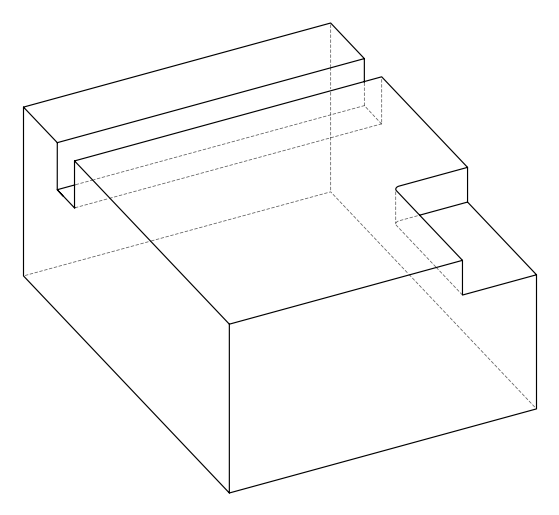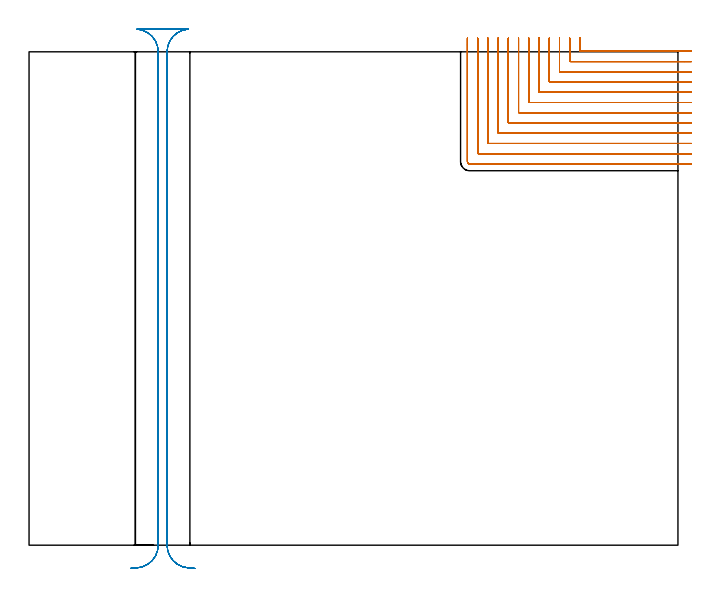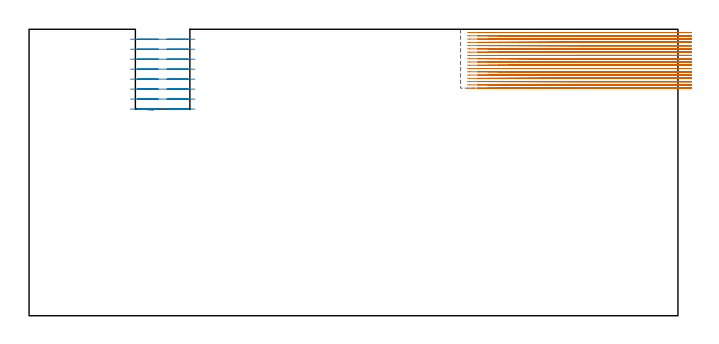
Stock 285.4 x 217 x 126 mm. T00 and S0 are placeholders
(PLAN: 2 operations, 1 tool changes, 58.9 min)
(1 MILL_CORNER_NOTCH_RECTANGULAR | CORNER_NOTCH_RECTANGULAR | NXT0201_008 | Follow Part, ap 1.5, ae 75% | 50.39 min | 129416 mm3)
(2 MILL_RECTANGULAR_SLOT | SLOT_RECTANGULAR | UGT0201_094 | Follow Part, ap 5, ae 75% | 8.48 min | 182118 mm3)
(TOOL NXT0201_008 | ENDMILL 6mm [2P460-0600-NA 1630] | D6 FL26 Z6)
(TOOL UGT0201_094 | End mill 20 mm | D20 FL38 Z4)
(OP 1 MILL_CORNER_NOTCH_RECTANGULAR)
G17 G21 G94 G90
T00 M6
G54
G17 G0 G90 X242.3 Y223. S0 M3
G43 Z136. H1
Z124.561
G94 G1 Y220. F250.
Y217.496 F500.
G3 X242.596 Y217.2 R0.3
G1 X288.393
X291.393 F250.
G0 Z136.
X237.8 Y223.
Z124.561
G1 Y220.
Y212.996 F500.
G3 X238.096 Y212.7 R0.3
G1 X288.4
X291.4 F250.
G0 Z136.
X233.3 Y223.
Z124.561
G1 Y220.
Y208.497 F500.
G3 X233.597 Y208.2 R0.3
G1 X288.4
X291.4 F250.
G0 Z136.
X228.8 Y223.
Z124.561
G1 Y220.
Y203.997 F500.
G3 X229.097 Y203.7 R0.3
G1 X288.4
X291.4 F250.
G0 Z136.
X224.3 Y223.
Z124.561
G1 Y220.
Y199.497 F500.
G3 X224.597 Y199.2 R0.3
G1 X288.4
X291.4 F250.
G0 Z136.
X219.8 Y223.
Z124.561
G1 Y220.
Y194.997 F500.
G3 X220.097 Y194.7 R0.3
G1 X288.4
X291.4 F250.
G0 Z136.
X215.3 Y223.
Z124.561
G1 Y220.
Y190.497 F500.
G3 X215.597 Y190.2 R0.3
G1 X288.4
X291.4 F250.
G0 Z136.
X210.8 Y223.
Z124.561
G1 Y220.
Y185.997 F500.
G3 X211.097 Y185.7 R0.3
G1 X288.4
X291.4 F250.
G0 Z136.
X206.3 Y223.
Z124.561
G1 Y220.
Y181.498 F500.
G3 X206.598 Y181.2 R0.3
G1 X288.4
X291.4 F250.
G0 Z136.
X201.8 Y223.
Z124.561
G1 Y220.
Y176.998 F500.
G3 X202.098 Y176.7 R0.3
G1 X288.4
X291.4 F250.
G0 Z136.
X197.3 Y223.
Z124.561
G1 Y220.
Y172.498 F500.
G3 X197.598 Y172.2 R0.3
G1 X288.4
X291.4 F250.
G0 Z136.
X192.8 Y223.
Z124.561
G1 Y220.
Y168.7 F500.
G3 X193.8 Y167.7 R1.
G1 X288.4
X291.4 F250.
G0 Z136.
X242.3 Y223.
Z123.122
G1 Y220.
Y217.496 F500.
G3 X242.596 Y217.2 R0.3
G1 X288.393
X291.393 F250.
G0 Z136.
X237.8 Y223.
Z123.122
G1 Y220.
Y212.996 F500.
G3 X238.096 Y212.7 R0.3
G1 X288.4
X291.4 F250.
G0 Z136.
X233.3 Y223.
Z123.122
G1 Y220.
Y208.497 F500.
G3 X233.597 Y208.2 R0.3
G1 X288.4
X291.4 F250.
G0 Z136.
X228.8 Y223.
Z123.122
G1 Y220.
Y203.997 F500.
G3 X229.097 Y203.7 R0.3
G1 X288.4
X291.4 F250.
G0 Z136.
X224.3 Y223.
Z123.122
G1 Y220.
Y199.497 F500.
G3 X224.597 Y199.2 R0.3
G1 X288.4
X291.4 F250.
G0 Z136.
X219.8 Y223.
Z123.122
G1 Y220.
Y194.997 F500.
G3 X220.097 Y194.7 R0.3
G1 X288.4
X291.4 F250.
G0 Z136.
X215.3 Y223.
Z123.122
G1 Y220.
Y190.497 F500.
G3 X215.597 Y190.2 R0.3
G1 X288.4
X291.4 F250.
G0 Z136.
X210.8 Y223.
Z123.122
G1 Y220.
Y185.997 F500.
G3 X211.097 Y185.7 R0.3
G1 X288.4
X291.4 F250.
G0 Z136.
X206.3 Y223.
Z123.122
G1 Y220.
Y181.498 F500.
G3 X206.598 Y181.2 R0.3
G1 X288.4
X291.4 F250.
G0 Z136.
X201.8 Y223.
Z123.122
G1 Y220.
Y176.998 F500.
G3 X202.098 Y176.7 R0.3
G1 X288.4
X291.4 F250.
G0 Z136.
X197.3 Y223.
Z123.122
G1 Y220.
Y172.498 F500.
G3 X197.598 Y172.2 R0.3
G1 X288.4
X291.4 F250.
G0 Z136.
X192.8 Y223.
Z123.122
G1 Y220.
Y168.7 F500.
G3 X193.8 Y167.7 R1.
G1 X288.4
X291.4 F250.
G0 Z136.
X242.3 Y223.
Z121.683
G1 Y220.
Y217.496 F500.
G3 X242.596 Y217.2 R0.3
G1 X288.393
X291.393 F250.
G0 Z136.
X237.8 Y223.
Z121.683
G1 Y220.
Y212.996 F500.
G3 X238.096 Y212.7 R0.3
G1 X288.4
X291.4 F250.
G0 Z136.
X233.3 Y223.
Z121.683
G1 Y220.
Y208.497 F500.
G3 X233.597 Y208.2 R0.3
G1 X288.4
X291.4 F250.
G0 Z136.
X228.8 Y223.
Z121.683
G1 Y220.
Y203.997 F500.
G3 X229.097 Y203.7 R0.3
G1 X288.4
X291.4 F250.
G0 Z136.
X224.3 Y223.
Z121.683
G1 Y220.
Y199.497 F500.
G3 X224.597 Y199.2 R0.3
G1 X288.4
X291.4 F250.
G0 Z136.
X219.8 Y223.
Z121.683
G1 Y220.
Y194.997 F500.
G3 X220.097 Y194.7 R0.3
G1 X288.4
X291.4 F250.
G0 Z136.
X215.3 Y223.
Z121.683
G1 Y220.
Y190.497 F500.
G3 X215.597 Y190.2 R0.3
G1 X288.4
X291.4 F250.
G0 Z136.
X210.8 Y223.
Z121.683
G1 Y220.
Y185.997 F500.
G3 X211.097 Y185.7 R0.3
G1 X288.4
X291.4 F250.
G0 Z136.
X206.3 Y223.
Z121.683
G1 Y220.
Y181.498 F500.
G3 X206.598 Y181.2 R0.3
G1 X288.4
X291.4 F250.
G0 Z136.
X201.8 Y223.
Z121.683
G1 Y220.
Y176.998 F500.
G3 X202.098 Y176.7 R0.3
G1 X288.4
X291.4 F250.
G0 Z136.
X197.3 Y223.
Z121.683
G1 Y220.
Y172.498 F500.
G3 X197.598 Y172.2 R0.3
G1 X288.4
X291.4 F250.
G0 Z136.
X192.8 Y223.
Z121.683
G1 Y220.
Y168.7 F500.
G3 X193.8 Y167.7 R1.
G1 X288.4
X291.4 F250.
G0 Z136.
X242.3 Y223.
Z120.244
G1 Y220.
Y217.496 F500.
G3 X242.596 Y217.2 R0.3
G1 X288.393
X291.393 F250.
G0 Z136.
X237.8 Y223.
Z120.244
G1 Y220.
Y212.996 F500.
G3 X238.096 Y212.7 R0.3
G1 X288.4
X291.4 F250.
G0 Z136.
X233.3 Y223.
Z120.244
G1 Y220.
Y208.497 F500.
G3 X233.597 Y208.2 R0.3
G1 X288.4
X291.4 F250.
G0 Z136.
X228.8 Y223.
Z120.244
G1 Y220.
Y203.997 F500.
G3 X229.097 Y203.7 R0.3
G1 X288.4
X291.4 F250.
G0 Z136.
X224.3 Y223.
Z120.244
G1 Y220.
Y199.497 F500.
G3 X224.597 Y199.2 R0.3
G1 X288.4
X291.4 F250.
G0 Z136.
X219.8 Y223.
Z120.244
G1 Y220.
Y194.997 F500.
G3 X220.097 Y194.7 R0.3
G1 X288.4
X291.4 F250.
G0 Z136.
X215.3 Y223.
Z120.244
G1 Y220.
Y190.497 F500.
G3 X215.597 Y190.2 R0.3
G1 X288.4
X291.4 F250.
G0 Z136.
X210.8 Y223.
Z120.244
G1 Y220.
Y185.997 F500.
G3 X211.097 Y185.7 R0.3
G1 X288.4
X291.4 F250.
G0 Z136.
X206.3 Y223.
Z120.244
G1 Y220.
Y181.498 F500.
G3 X206.598 Y181.2 R0.3
G1 X288.4
X291.4 F250.
G0 Z136.
X201.8 Y223.
Z120.244
G1 Y220.
Y176.998 F500.
G3 X202.098 Y176.7 R0.3
G1 X288.4
X291.4 F250.
G0 Z136.
X197.3 Y223.
Z120.244
G1 Y220.
Y172.498 F500.
G3 X197.598 Y172.2 R0.3
G1 X288.4
X291.4 F250.
G0 Z136.
X192.8 Y223.
Z120.244
G1 Y220.
Y168.7 F500.
G3 X193.8 Y167.7 R1.
G1 X288.4
X291.4 F250.
G0 Z136.
X242.3 Y223.
Z118.805
G1 Y220.
Y217.496 F500.
G3 X242.596 Y217.2 R0.3
G1 X288.393
X291.393 F250.
G0 Z136.
X237.8 Y223.
Z118.805
G1 Y220.
Y212.996 F500.
G3 X238.096 Y212.7 R0.3
G1 X288.4
X291.4 F250.
G0 Z136.
X233.3 Y223.
Z118.805
G1 Y220.
Y208.497 F500.
G3 X233.597 Y208.2 R0.3
G1 X288.4
X291.4 F250.
G0 Z136.
X228.8 Y223.
Z118.805
G1 Y220.
Y203.997 F500.
G3 X229.097 Y203.7 R0.3
G1 X288.4
X291.4 F250.
G0 Z136.
X224.3 Y223.
Z118.805
G1 Y220.
Y199.497 F500.
G3 X224.597 Y199.2 R0.3
G1 X288.4
X291.4 F250.
G0 Z136.
X219.8 Y223.
Z118.805
G1 Y220.
Y194.997 F500.
G3 X220.097 Y194.7 R0.3
G1 X288.4
X291.4 F250.
G0 Z136.
X215.3 Y223.
Z118.805
G1 Y220.
Y190.497 F500.
G3 X215.597 Y190.2 R0.3
G1 X288.4
X291.4 F250.
G0 Z136.
X210.8 Y223.
Z118.805
G1 Y220.
Y185.997 F500.
G3 X211.097 Y185.7 R0.3
G1 X288.4
X291.4 F250.
G0 Z136.
X206.3 Y223.
Z118.805
G1 Y220.
Y181.498 F500.
G3 X206.598 Y181.2 R0.3
G1 X288.4
X291.4 F250.
G0 Z136.
X201.8 Y223.
Z118.805
G1 Y220.
Y176.998 F500.
G3 X202.098 Y176.7 R0.3
G1 X288.4
X291.4 F250.
G0 Z136.
X197.3 Y223.
Z118.805
G1 Y220.
Y172.498 F500.
G3 X197.598 Y172.2 R0.3
G1 X288.4
X291.4 F250.
G0 Z136.
X192.8 Y223.
Z118.805
G1 Y220.
Y168.7 F500.
G3 X193.8 Y167.7 R1.
G1 X288.4
X291.4 F250.
G0 Z136.
X242.3 Y223.
Z117.367
G1 Y220.
Y217.496 F500.
G3 X242.596 Y217.2 R0.3
G1 X288.393
X291.393 F250.
G0 Z136.
X237.8 Y223.
Z117.367
G1 Y220.
Y212.996 F500.
G3 X238.096 Y212.7 R0.3
G1 X288.4
X291.4 F250.
G0 Z136.
X233.3 Y223.
Z117.367
G1 Y220.
Y208.497 F500.
G3 X233.597 Y208.2 R0.3
G1 X288.4
X291.4 F250.
G0 Z136.
X228.8 Y223.
Z117.367
G1 Y220.
Y203.997 F500.
G3 X229.097 Y203.7 R0.3
G1 X288.4
X291.4 F250.
G0 Z136.
X224.3 Y223.
Z117.367
G1 Y220.
Y199.497 F500.
G3 X224.597 Y199.2 R0.3
G1 X288.4
X291.4 F250.
G0 Z136.
X219.8 Y223.
Z117.367
G1 Y220.
Y194.997 F500.
G3 X220.097 Y194.7 R0.3
G1 X288.4
X291.4 F250.
G0 Z136.
X215.3 Y223.
Z117.367
G1 Y220.
Y190.497 F500.
G3 X215.597 Y190.2 R0.3
G1 X288.4
X291.4 F250.
G0 Z136.
X210.8 Y223.
Z117.367
G1 Y220.
Y185.997 F500.
G3 X211.097 Y185.7 R0.3
G1 X288.4
X291.4 F250.
G0 Z136.
X206.3 Y223.
Z117.367
G1 Y220.
Y181.498 F500.
G3 X206.598 Y181.2 R0.3
G1 X288.4
X291.4 F250.
G0 Z136.
X201.8 Y223.
Z117.367
G1 Y220.
Y176.998 F500.
G3 X202.098 Y176.7 R0.3
G1 X288.4
X291.4 F250.
G0 Z136.
X197.3 Y223.
Z117.367
G1 Y220.
Y172.498 F500.
G3 X197.598 Y172.2 R0.3
G1 X288.4
X291.4 F250.
G0 Z136.
X192.8 Y223.
Z117.367
G1 Y220.
Y168.7 F500.
G3 X193.8 Y167.7 R1.
G1 X288.4
X291.4 F250.
G0 Z136.
X242.3 Y223.
Z115.928
G1 Y220.
Y217.496 F500.
G3 X242.596 Y217.2 R0.3
G1 X288.393
X291.393 F250.
G0 Z136.
X237.8 Y223.
Z115.928
G1 Y220.
Y212.996 F500.
G3 X238.096 Y212.7 R0.3
G1 X288.4
X291.4 F250.
G0 Z136.
X233.3 Y223.
Z115.928
G1 Y220.
Y208.497 F500.
G3 X233.597 Y208.2 R0.3
G1 X288.4
X291.4 F250.
G0 Z136.
X228.8 Y223.
Z115.928
G1 Y220.
Y203.997 F500.
G3 X229.097 Y203.7 R0.3
G1 X288.4
X291.4 F250.
G0 Z136.
X224.3 Y223.
Z115.928
G1 Y220.
Y199.497 F500.
G3 X224.597 Y199.2 R0.3
G1 X288.4
X291.4 F250.
G0 Z136.
X219.8 Y223.
Z115.928
G1 Y220.
Y194.997 F500.
G3 X220.097 Y194.7 R0.3
G1 X288.4
X291.4 F250.
G0 Z136.
X215.3 Y223.
Z115.928
G1 Y220.
Y190.497 F500.
G3 X215.597 Y190.2 R0.3
G1 X288.4
X291.4 F250.
G0 Z136.
X210.8 Y223.
Z115.928
G1 Y220.
Y185.997 F500.
G3 X211.097 Y185.7 R0.3
G1 X288.4
X291.4 F250.
G0 Z136.
X206.3 Y223.
Z115.928
G1 Y220.
Y181.498 F500.
G3 X206.598 Y181.2 R0.3
G1 X288.4
X291.4 F250.
G0 Z136.
X201.8 Y223.
Z115.928
G1 Y220.
Y176.998 F500.
G3 X202.098 Y176.7 R0.3
G1 X288.4
X291.4 F250.
G0 Z136.
X197.3 Y223.
Z115.928
G1 Y220.
Y172.498 F500.
G3 X197.598 Y172.2 R0.3
G1 X288.4
X291.4 F250.
G0 Z136.
X192.8 Y223.
Z115.928
G1 Y220.
Y168.7 F500.
G3 X193.8 Y167.7 R1.
G1 X288.4
X291.4 F250.
G0 Z136.
X242.3 Y223.
Z114.489
G1 Y220.
Y217.496 F500.
G3 X242.596 Y217.2 R0.3
G1 X288.393
X291.393 F250.
G0 Z136.
X237.8 Y223.
Z114.489
G1 Y220.
Y212.996 F500.
G3 X238.096 Y212.7 R0.3
G1 X288.4
X291.4 F250.
G0 Z136.
X233.3 Y223.
Z114.489
G1 Y220.
Y208.497 F500.
G3 X233.597 Y208.2 R0.3
G1 X288.4
X291.4 F250.
G0 Z136.
X228.8 Y223.
Z114.489
G1 Y220.
Y203.997 F500.
G3 X229.097 Y203.7 R0.3
G1 X288.4
X291.4 F250.
G0 Z136.
X224.3 Y223.
Z114.489
G1 Y220.
Y199.497 F500.
G3 X224.597 Y199.2 R0.3
G1 X288.4
X291.4 F250.
G0 Z136.
X219.8 Y223.
Z114.489
G1 Y220.
Y194.997 F500.
G3 X220.097 Y194.7 R0.3
G1 X288.4
X291.4 F250.
G0 Z136.
X215.3 Y223.
Z114.489
G1 Y220.
Y190.497 F500.
G3 X215.597 Y190.2 R0.3
G1 X288.4
X291.4 F250.
G0 Z136.
X210.8 Y223.
Z114.489
G1 Y220.
Y185.997 F500.
G3 X211.097 Y185.7 R0.3
G1 X288.4
X291.4 F250.
G0 Z136.
X206.3 Y223.
Z114.489
G1 Y220.
Y181.498 F500.
G3 X206.598 Y181.2 R0.3
G1 X288.4
X291.4 F250.
G0 Z136.
X201.8 Y223.
Z114.489
G1 Y220.
Y176.998 F500.
G3 X202.098 Y176.7 R0.3
G1 X288.4
X291.4 F250.
G0 Z136.
X197.3 Y223.
Z114.489
G1 Y220.
Y172.498 F500.
G3 X197.598 Y172.2 R0.3
G1 X288.4
X291.4 F250.
G0 Z136.
X192.8 Y223.
Z114.489
G1 Y220.
Y168.7 F500.
G3 X193.8 Y167.7 R1.
G1 X288.4
X291.4 F250.
G0 Z136.
X242.3 Y223.
Z113.05
G1 Y220.
Y217.496 F500.
G3 X242.596 Y217.2 R0.3
G1 X288.393
X291.393 F250.
G0 Z136.
X237.8 Y223.
Z113.05
G1 Y220.
Y212.996 F500.
G3 X238.096 Y212.7 R0.3
G1 X288.4
X291.4 F250.
G0 Z136.
X233.3 Y223.
Z113.05
G1 Y220.
Y208.497 F500.
G3 X233.597 Y208.2 R0.3
G1 X288.4
X291.4 F250.
G0 Z136.
X228.8 Y223.
Z113.05
G1 Y220.
Y203.997 F500.
G3 X229.097 Y203.7 R0.3
G1 X288.4
X291.4 F250.
G0 Z136.
X224.3 Y223.
Z113.05
G1 Y220.
Y199.497 F500.
G3 X224.597 Y199.2 R0.3
G1 X288.4
X291.4 F250.
G0 Z136.
X219.8 Y223.
Z113.05
G1 Y220.
Y194.997 F500.
G3 X220.097 Y194.7 R0.3
G1 X288.4
X291.4 F250.
G0 Z136.
X215.3 Y223.
Z113.05
G1 Y220.
Y190.497 F500.
G3 X215.597 Y190.2 R0.3
G1 X288.4
X291.4 F250.
G0 Z136.
X210.8 Y223.
Z113.05
G1 Y220.
Y185.997 F500.
G3 X211.097 Y185.7 R0.3
G1 X288.4
X291.4 F250.
G0 Z136.
X206.3 Y223.
Z113.05
G1 Y220.
Y181.498 F500.
G3 X206.598 Y181.2 R0.3
G1 X288.4
X291.4 F250.
G0 Z136.
X201.8 Y223.
Z113.05
G1 Y220.
Y176.998 F500.
G3 X202.098 Y176.7 R0.3
G1 X288.4
X291.4 F250.
G0 Z136.
X197.3 Y223.
Z113.05
G1 Y220.
Y172.498 F500.
G3 X197.598 Y172.2 R0.3
G1 X288.4
X291.4 F250.
G0 Z136.
X192.8 Y223.
Z113.05
G1 Y220.
Y168.7 F500.
G3 X193.8 Y167.7 R1.
G1 X288.4
X291.4 F250.
G0 Z136.
X242.3 Y223.
Z111.611
G1 Y220.
Y217.496 F500.
G3 X242.596 Y217.2 R0.3
G1 X288.393
X291.393 F250.
G0 Z136.
X237.8 Y223.
Z111.611
G1 Y220.
Y212.996 F500.
G3 X238.096 Y212.7 R0.3
G1 X288.4
X291.4 F250.
G0 Z136.
X233.3 Y223.
Z111.611
G1 Y220.
Y208.497 F500.
G3 X233.597 Y208.2 R0.3
G1 X288.4
X291.4 F250.
G0 Z136.
X228.8 Y223.
Z111.611
G1 Y220.
Y203.997 F500.
G3 X229.097 Y203.7 R0.3
G1 X288.4
X291.4 F250.
G0 Z136.
X224.3 Y223.
Z111.611
G1 Y220.
Y199.497 F500.
G3 X224.597 Y199.2 R0.3
G1 X288.4
X291.4 F250.
G0 Z136.
X219.8 Y223.
Z111.611
G1 Y220.
Y194.997 F500.
G3 X220.097 Y194.7 R0.3
G1 X288.4
X291.4 F250.
G0 Z136.
X215.3 Y223.
Z111.611
G1 Y220.
Y190.497 F500.
G3 X215.597 Y190.2 R0.3
G1 X288.4
X291.4 F250.
G0 Z136.
X210.8 Y223.
Z111.611
G1 Y220.
Y185.997 F500.
G3 X211.097 Y185.7 R0.3
G1 X288.4
X291.4 F250.
G0 Z136.
X206.3 Y223.
Z111.611
G1 Y220.
Y181.498 F500.
G3 X206.598 Y181.2 R0.3
G1 X288.4
X291.4 F250.
G0 Z136.
X201.8 Y223.
Z111.611
G1 Y220.
Y176.998 F500.
G3 X202.098 Y176.7 R0.3
G1 X288.4
X291.4 F250.
G0 Z136.
X197.3 Y223.
Z111.611
G1 Y220.
Y172.498 F500.
G3 X197.598 Y172.2 R0.3
G1 X288.4
X291.4 F250.
G0 Z136.
X192.8 Y223.
Z111.611
G1 Y220.
Y168.7 F500.
G3 X193.8 Y167.7 R1.
G1 X288.4
X291.4 F250.
G0 Z136.
X242.3 Y223.
Z110.172
G1 Y220.
Y217.496 F500.
G3 X242.596 Y217.2 R0.3
G1 X288.393
X291.393 F250.
G0 Z136.
X237.8 Y223.
Z110.172
G1 Y220.
Y212.996 F500.
G3 X238.096 Y212.7 R0.3
G1 X288.4
X291.4 F250.
G0 Z136.
X233.3 Y223.
Z110.172
G1 Y220.
Y208.497 F500.
G3 X233.597 Y208.2 R0.3
G1 X288.4
X291.4 F250.
G0 Z136.
X228.8 Y223.
Z110.172
G1 Y220.
Y203.997 F500.
G3 X229.097 Y203.7 R0.3
G1 X288.4
X291.4 F250.
G0 Z136.
X224.3 Y223.
Z110.172
G1 Y220.
Y199.497 F500.
G3 X224.597 Y199.2 R0.3
G1 X288.4
X291.4 F250.
G0 Z136.
X219.8 Y223.
Z110.172
G1 Y220.
Y194.997 F500.
G3 X220.097 Y194.7 R0.3
G1 X288.4
X291.4 F250.
G0 Z136.
X215.3 Y223.
Z110.172
G1 Y220.
Y190.497 F500.
G3 X215.597 Y190.2 R0.3
G1 X288.4
X291.4 F250.
G0 Z136.
X210.8 Y223.
Z110.172
G1 Y220.
Y185.997 F500.
G3 X211.097 Y185.7 R0.3
G1 X288.4
X291.4 F250.
G0 Z136.
X206.3 Y223.
Z110.172
G1 Y220.
Y181.498 F500.
G3 X206.598 Y181.2 R0.3
G1 X288.4
X291.4 F250.
G0 Z136.
X201.8 Y223.
Z110.172
G1 Y220.
Y176.998 F500.
G3 X202.098 Y176.7 R0.3
G1 X288.4
X291.4 F250.
G0 Z136.
X197.3 Y223.
Z110.172
G1 Y220.
Y172.498 F500.
G3 X197.598 Y172.2 R0.3
G1 X288.4
X291.4 F250.
G0 Z136.
X192.8 Y223.
Z110.172
G1 Y220.
Y168.7 F500.
G3 X193.8 Y167.7 R1.
G1 X288.4
X291.4 F250.
G0 Z136.
X242.3 Y223.
Z108.733
G1 Y220.
Y217.496 F500.
G3 X242.596 Y217.2 R0.3
G1 X288.393
X291.393 F250.
G0 Z136.
X237.8 Y223.
Z108.733
G1 Y220.
Y212.996 F500.
G3 X238.096 Y212.7 R0.3
G1 X288.4
X291.4 F250.
G0 Z136.
X233.3 Y223.
Z108.733
G1 Y220.
Y208.497 F500.
G3 X233.597 Y208.2 R0.3
G1 X288.4
X291.4 F250.
G0 Z136.
X228.8 Y223.
Z108.733
G1 Y220.
Y203.997 F500.
G3 X229.097 Y203.7 R0.3
G1 X288.4
X291.4 F250.
G0 Z136.
X224.3 Y223.
Z108.733
G1 Y220.
Y199.497 F500.
G3 X224.597 Y199.2 R0.3
G1 X288.4
X291.4 F250.
G0 Z136.
X219.8 Y223.
Z108.733
G1 Y220.
Y194.997 F500.
G3 X220.097 Y194.7 R0.3
G1 X288.4
X291.4 F250.
G0 Z136.
X215.3 Y223.
Z108.733
G1 Y220.
Y190.497 F500.
G3 X215.597 Y190.2 R0.3
G1 X288.4
X291.4 F250.
G0 Z136.
X210.8 Y223.
Z108.733
G1 Y220.
Y185.997 F500.
G3 X211.097 Y185.7 R0.3
G1 X288.4
X291.4 F250.
G0 Z136.
X206.3 Y223.
Z108.733
G1 Y220.
Y181.498 F500.
G3 X206.598 Y181.2 R0.3
G1 X288.4
X291.4 F250.
G0 Z136.
X201.8 Y223.
Z108.733
G1 Y220.
Y176.998 F500.
G3 X202.098 Y176.7 R0.3
G1 X288.4
X291.4 F250.
G0 Z136.
X197.3 Y223.
Z108.733
G1 Y220.
Y172.498 F500.
G3 X197.598 Y172.2 R0.3
G1 X288.4
X291.4 F250.
G0 Z136.
X192.8 Y223.
Z108.733
G1 Y220.
Y168.7 F500.
G3 X193.8 Y167.7 R1.
G1 X288.4
X291.4 F250.
G0 Z136.
X242.3 Y223.
Z107.294
G1 Y220.
Y217.496 F500.
G3 X242.596 Y217.2 R0.3
G1 X288.393
X291.393 F250.
G0 Z136.
X237.8 Y223.
Z107.294
G1 Y220.
Y212.996 F500.
G3 X238.096 Y212.7 R0.3
G1 X288.4
X291.4 F250.
G0 Z136.
X233.3 Y223.
Z107.294
G1 Y220.
Y208.497 F500.
G3 X233.597 Y208.2 R0.3
G1 X288.4
X291.4 F250.
G0 Z136.
X228.8 Y223.
Z107.294
G1 Y220.
Y203.997 F500.
G3 X229.097 Y203.7 R0.3
G1 X288.4
X291.4 F250.
G0 Z136.
X224.3 Y223.
Z107.294
G1 Y220.
Y199.497 F500.
G3 X224.597 Y199.2 R0.3
G1 X288.4
X291.4 F250.
G0 Z136.
X219.8 Y223.
Z107.294
G1 Y220.
Y194.997 F500.
G3 X220.097 Y194.7 R0.3
G1 X288.4
X291.4 F250.
G0 Z136.
X215.3 Y223.
Z107.294
G1 Y220.
Y190.497 F500.
G3 X215.597 Y190.2 R0.3
G1 X288.4
X291.4 F250.
G0 Z136.
X210.8 Y223.
Z107.294
G1 Y220.
Y185.997 F500.
G3 X211.097 Y185.7 R0.3
G1 X288.4
X291.4 F250.
G0 Z136.
X206.3 Y223.
Z107.294
G1 Y220.
Y181.498 F500.
G3 X206.598 Y181.2 R0.3
G1 X288.4
X291.4 F250.
G0 Z136.
X201.8 Y223.
Z107.294
G1 Y220.
Y176.998 F500.
G3 X202.098 Y176.7 R0.3
G1 X288.4
X291.4 F250.
G0 Z136.
X197.3 Y223.
Z107.294
G1 Y220.
Y172.498 F500.
G3 X197.598 Y172.2 R0.3
G1 X288.4
X291.4 F250.
G0 Z136.
X192.8 Y223.
Z107.294
G1 Y220.
Y168.7 F500.
G3 X193.8 Y167.7 R1.
G1 X288.4
X291.4 F250.
G0 Z136.
X242.3 Y223.
Z105.856
G1 Y220.
Y217.496 F500.
G3 X242.596 Y217.2 R0.3
G1 X288.393
X291.393 F250.
G0 Z136.
X237.8 Y223.
Z105.856
G1 Y220.
Y212.996 F500.
G3 X238.096 Y212.7 R0.3
G1 X288.4
X291.4 F250.
G0 Z136.
X233.3 Y223.
Z105.856
G1 Y220.
Y208.497 F500.
G3 X233.597 Y208.2 R0.3
G1 X288.4
X291.4 F250.
G0 Z136.
X228.8 Y223.
Z105.856
G1 Y220.
Y203.997 F500.
G3 X229.097 Y203.7 R0.3
G1 X288.4
X291.4 F250.
G0 Z136.
X224.3 Y223.
Z105.856
G1 Y220.
Y199.497 F500.
G3 X224.597 Y199.2 R0.3
G1 X288.4
X291.4 F250.
G0 Z136.
X219.8 Y223.
Z105.856
G1 Y220.
Y194.997 F500.
G3 X220.097 Y194.7 R0.3
G1 X288.4
X291.4 F250.
G0 Z136.
X215.3 Y223.
Z105.856
G1 Y220.
Y190.497 F500.
G3 X215.597 Y190.2 R0.3
G1 X288.4
X291.4 F250.
G0 Z136.
X210.8 Y223.
Z105.856
G1 Y220.
Y185.997 F500.
G3 X211.097 Y185.7 R0.3
G1 X288.4
X291.4 F250.
G0 Z136.
X206.3 Y223.
Z105.856
G1 Y220.
Y181.498 F500.
G3 X206.598 Y181.2 R0.3
G1 X288.4
X291.4 F250.
G0 Z136.
X201.8 Y223.
Z105.856
G1 Y220.
Y176.998 F500.
G3 X202.098 Y176.7 R0.3
G1 X288.4
X291.4 F250.
G0 Z136.
X197.3 Y223.
Z105.856
G1 Y220.
Y172.498 F500.
G3 X197.598 Y172.2 R0.3
G1 X288.4
X291.4 F250.
G0 Z136.
X192.8 Y223.
Z105.856
G1 Y220.
Y168.7 F500.
G3 X193.8 Y167.7 R1.
G1 X288.4
X291.4 F250.
G0 Z136.
X242.3 Y223.
Z104.417
G1 Y220.
Y217.496 F500.
G3 X242.596 Y217.2 R0.3
G1 X288.393
X291.393 F250.
G0 Z136.
X237.8 Y223.
Z104.417
G1 Y220.
Y212.996 F500.
G3 X238.096 Y212.7 R0.3
G1 X288.4
X291.4 F250.
G0 Z136.
X233.3 Y223.
Z104.417
G1 Y220.
Y208.497 F500.
G3 X233.597 Y208.2 R0.3
G1 X288.4
X291.4 F250.
G0 Z136.
X228.8 Y223.
Z104.417
G1 Y220.
Y203.997 F500.
G3 X229.097 Y203.7 R0.3
G1 X288.4
X291.4 F250.
G0 Z136.
X224.3 Y223.
Z104.417
G1 Y220.
Y199.497 F500.
G3 X224.597 Y199.2 R0.3
G1 X288.4
X291.4 F250.
G0 Z136.
X219.8 Y223.
Z104.417
G1 Y220.
Y194.997 F500.
G3 X220.097 Y194.7 R0.3
G1 X288.4
X291.4 F250.
G0 Z136.
X215.3 Y223.
Z104.417
G1 Y220.
Y190.497 F500.
G3 X215.597 Y190.2 R0.3
G1 X288.4
X291.4 F250.
G0 Z136.
X210.8 Y223.
Z104.417
G1 Y220.
Y185.997 F500.
G3 X211.097 Y185.7 R0.3
G1 X288.4
X291.4 F250.
G0 Z136.
X206.3 Y223.
Z104.417
G1 Y220.
Y181.498 F500.
G3 X206.598 Y181.2 R0.3
G1 X288.4
X291.4 F250.
G0 Z136.
X201.8 Y223.
Z104.417
G1 Y220.
Y176.998 F500.
G3 X202.098 Y176.7 R0.3
G1 X288.4
X291.4 F250.
G0 Z136.
X197.3 Y223.
Z104.417
G1 Y220.
Y172.498 F500.
G3 X197.598 Y172.2 R0.3
G1 X288.4
X291.4 F250.
G0 Z136.
X192.8 Y223.
Z104.417
G1 Y220.
Y168.7 F500.
G3 X193.8 Y167.7 R1.
G1 X288.4
X291.4 F250.
G0 Z136.
X242.3 Y223.
Z102.978
G1 Y220.
Y217.496 F500.
G3 X242.596 Y217.2 R0.3
G1 X288.393
X291.393 F250.
G0 Z136.
X237.8 Y223.
Z102.978
G1 Y220.
Y212.996 F500.
G3 X238.096 Y212.7 R0.3
G1 X288.4
X291.4 F250.
G0 Z136.
X233.3 Y223.
Z102.978
G1 Y220.
Y208.497 F500.
G3 X233.597 Y208.2 R0.3
G1 X288.4
X291.4 F250.
G0 Z136.
X228.8 Y223.
Z102.978
G1 Y220.
Y203.997 F500.
G3 X229.097 Y203.7 R0.3
G1 X288.4
X291.4 F250.
G0 Z136.
X224.3 Y223.
Z102.978
G1 Y220.
Y199.497 F500.
G3 X224.597 Y199.2 R0.3
G1 X288.4
X291.4 F250.
G0 Z136.
X219.8 Y223.
Z102.978
G1 Y220.
Y194.997 F500.
G3 X220.097 Y194.7 R0.3
G1 X288.4
X291.4 F250.
G0 Z136.
X215.3 Y223.
Z102.978
G1 Y220.
Y190.497 F500.
G3 X215.597 Y190.2 R0.3
G1 X288.4
X291.4 F250.
G0 Z136.
X210.8 Y223.
Z102.978
G1 Y220.
Y185.997 F500.
G3 X211.097 Y185.7 R0.3
G1 X288.4
X291.4 F250.
G0 Z136.
X206.3 Y223.
Z102.978
G1 Y220.
Y181.498 F500.
G3 X206.598 Y181.2 R0.3
G1 X288.4
X291.4 F250.
G0 Z136.
X201.8 Y223.
Z102.978
G1 Y220.
Y176.998 F500.
G3 X202.098 Y176.7 R0.3
G1 X288.4
X291.4 F250.
G0 Z136.
X197.3 Y223.
Z102.978
G1 Y220.
Y172.498 F500.
G3 X197.598 Y172.2 R0.3
G1 X288.4
X291.4 F250.
G0 Z136.
X192.8 Y223.
Z102.978
G1 Y220.
Y168.7 F500.
G3 X193.8 Y167.7 R1.
G1 X288.4
X291.4 F250.
G0 Z136.
X242.3 Y223.
Z101.539
G1 Y220.
Y217.496 F500.
G3 X242.596 Y217.2 R0.3
G1 X288.393
X291.393 F250.
G0 Z136.
X237.8 Y223.
Z101.539
G1 Y220.
Y212.996 F500.
G3 X238.096 Y212.7 R0.3
G1 X288.4
X291.4 F250.
G0 Z136.
X233.3 Y223.
Z101.539
G1 Y220.
Y208.497 F500.
G3 X233.597 Y208.2 R0.3
G1 X288.4
X291.4 F250.
G0 Z136.
X228.8 Y223.
Z101.539
G1 Y220.
Y203.997 F500.
G3 X229.097 Y203.7 R0.3
G1 X288.4
X291.4 F250.
G0 Z136.
X224.3 Y223.
Z101.539
G1 Y220.
Y199.497 F500.
G3 X224.597 Y199.2 R0.3
G1 X288.4
X291.4 F250.
G0 Z136.
X219.8 Y223.
Z101.539
G1 Y220.
Y194.997 F500.
G3 X220.097 Y194.7 R0.3
G1 X288.4
X291.4 F250.
G0 Z136.
X215.3 Y223.
Z101.539
G1 Y220.
Y190.497 F500.
G3 X215.597 Y190.2 R0.3
G1 X288.4
X291.4 F250.
G0 Z136.
X210.8 Y223.
Z101.539
G1 Y220.
Y185.997 F500.
G3 X211.097 Y185.7 R0.3
G1 X288.4
X291.4 F250.
G0 Z136.
X206.3 Y223.
Z101.539
G1 Y220.
Y181.498 F500.
G3 X206.598 Y181.2 R0.3
G1 X288.4
X291.4 F250.
G0 Z136.
X201.8 Y223.
Z101.539
G1 Y220.
Y176.998 F500.
G3 X202.098 Y176.7 R0.3
G1 X288.4
X291.4 F250.
G0 Z136.
X197.3 Y223.
Z101.539
G1 Y220.
Y172.498 F500.
G3 X197.598 Y172.2 R0.3
G1 X288.4
X291.4 F250.
G0 Z136.
X192.8 Y223.
Z101.539
G1 Y220.
Y168.7 F500.
G3 X193.8 Y167.7 R1.
G1 X288.4
X291.4 F250.
G0 Z136.
X242.3 Y223.
Z100.1
G1 Y220.
Y217.496 F500.
G3 X242.596 Y217.2 R0.3
G1 X288.393
X291.393 F250.
G0 Z136.
X237.8 Y223.
Z100.1
G1 Y220.
Y212.996 F500.
G3 X238.096 Y212.7 R0.3
G1 X288.4
X291.4 F250.
G0 Z136.
X233.3 Y223.
Z100.1
G1 Y220.
Y208.497 F500.
G3 X233.597 Y208.2 R0.3
G1 X288.4
X291.4 F250.
G0 Z136.
X228.8 Y223.
Z100.1
G1 Y220.
Y203.997 F500.
G3 X229.097 Y203.7 R0.3
G1 X288.4
X291.4 F250.
G0 Z136.
X224.3 Y223.
Z100.1
G1 Y220.
Y199.497 F500.
G3 X224.597 Y199.2 R0.3
G1 X288.4
X291.4 F250.
G0 Z136.
X219.8 Y223.
Z100.1
G1 Y220.
Y194.997 F500.
G3 X220.097 Y194.7 R0.3
G1 X288.4
X291.4 F250.
G0 Z136.
X215.3 Y223.
Z100.1
G1 Y220.
Y190.497 F500.
G3 X215.597 Y190.2 R0.3
G1 X288.4
X291.4 F250.
G0 Z136.
X210.8 Y223.
Z100.1
G1 Y220.
Y185.997 F500.
G3 X211.097 Y185.7 R0.3
G1 X288.4
X291.4 F250.
G0 Z136.
X206.3 Y223.
Z100.1
G1 Y220.
Y181.498 F500.
G3 X206.598 Y181.2 R0.3
G1 X288.4
X291.4 F250.
G0 Z136.
X201.8 Y223.
Z100.1
G1 Y220.
Y176.998 F500.
G3 X202.098 Y176.7 R0.3
G1 X288.4
X291.4 F250.
G0 Z136.
X197.3 Y223.
Z100.1
G1 Y220.
Y172.498 F500.
G3 X197.598 Y172.2 R0.3
G1 X288.4
X291.4 F250.
G0 Z136.
X192.8 Y223.
Z100.1
G1 Y220.
Y168.7 F500.
G3 X193.8 Y167.7 R1.
G1 X288.4
X291.4 F250.
G0 Z136.
M5
M2
(OP 2 MILL_RECTANGULAR_SLOT)
G17 G21 G94 G90
T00 M6
G54
G17 G0 G90 X72.917 Y-10.202 S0 M3
G43 Z136. H0
Z121.612
G94 G1 X69.926 Y-9.97 F250.
G2 X60.7 Y0. R10. F500.
G1 Y217.
G2 X69.926 Y226.97 R10.
G1 Y227.
X47.574
Y226.97
G2 X56.8 Y217. R10.
G1 Y0.
G2 X47.574 Y-9.97 R10.
G1 X44.583 Y-10.202 F250.
G0 X72.917 Z117.225
G1 X69.926 Y-9.97
G2 X60.7 Y0. R10. F500.
G1 Y217.
G2 X69.926 Y226.97 R10.
G1 Y227.
X47.574
Y226.97
G2 X56.8 Y217. R10.
G1 Y0.
G2 X47.574 Y-9.97 R10.
G1 X44.583 Y-10.202 F250.
G0 X72.917 Z112.837
G1 X69.926 Y-9.97
G2 X60.7 Y0. R10. F500.
G1 Y217.
G2 X69.926 Y226.97 R10.
G1 Y227.
X47.574
Y226.97
G2 X56.8 Y217. R10.
G1 Y0.
G2 X47.574 Y-9.97 R10.
G1 X44.583 Y-10.202 F250.
G0 X72.917 Z108.45
G1 X69.926 Y-9.97
G2 X60.7 Y0. R10. F500.
G1 Y217.
G2 X69.926 Y226.97 R10.
G1 Y227.
X47.574
Y226.97
G2 X56.8 Y217. R10.
G1 Y0.
G2 X47.574 Y-9.97 R10.
G1 X44.583 Y-10.202 F250.
G0 X72.917 Z104.062
G1 X69.926 Y-9.97
G2 X60.7 Y0. R10. F500.
G1 Y217.
G2 X69.926 Y226.97 R10.
G1 Y227.
X47.574
Y226.97
G2 X56.8 Y217. R10.
G1 Y0.
G2 X47.574 Y-9.97 R10.
G1 X44.583 Y-10.202 F250.
G0 X72.917 Z99.675
G1 X69.926 Y-9.97
G2 X60.7 Y0. R10. F500.
G1 Y217.
G2 X69.926 Y226.97 R10.
G1 Y227.
X47.574
Y226.97
G2 X56.8 Y217. R10.
G1 Y0.
G2 X47.574 Y-9.97 R10.
G1 X44.583 Y-10.202 F250.
G0 X72.917 Z95.287
G1 X69.926 Y-9.97
G2 X60.7 Y0. R10. F500.
G1 Y217.
G2 X69.926 Y226.97 R10.
G1 Y227.
X47.574
Y226.97
G2 X56.8 Y217. R10.
G1 Y0.
G2 X47.574 Y-9.97 R10.
G1 X44.583 Y-10.202 F250.
G0 X72.917 Z90.9
G1 X69.926 Y-9.97
G2 X60.7 Y0. R10. F500.
G1 Y217.
G2 X69.926 Y226.97 R10.
G1 Y227.
X47.574
Y226.97
G2 X56.8 Y217. R10.
G1 Y0.
G2 X47.574 Y-9.97 R10.
G1 X44.583 Y-10.202 F250.
G0 Z136.
M5
M2
